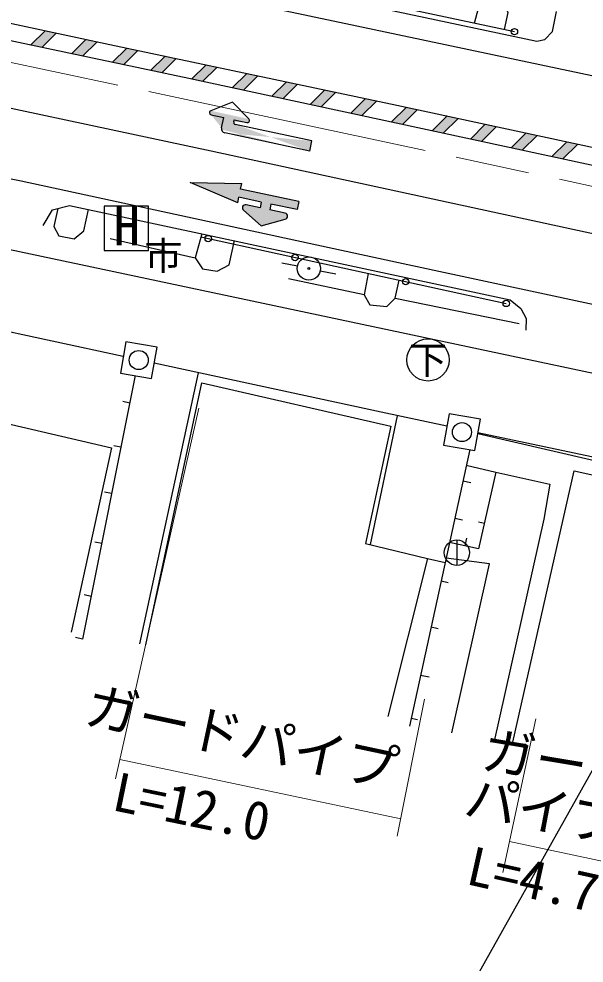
# Model space of a CAD drawing. Units: millimetres at full size, sheet at 1:1000; details may follow other scales. Extents: x 40000 to 680000, y 20000 to 380000.
# Drawn here: x 339960 to 366691, y 265624 to 310258 of the extents above; entities that cross this region are included whole.
import ezdxf
from ezdxf.enums import TextEntityAlignment as Align

# ---------------------------------------------------------------- set-up
doc = ezdxf.new("R2010")
doc.units = ezdxf.units.MM
doc.header["$LTSCALE"] = 1000
doc.linetypes.add('CHAIN', pattern=[18.5, 12, -1.5, 3.5, -1.5])
for name, color, linetype, lineweight in [('M-BGD', 7, 'Continuous', 25), ('M-BGD-EXST', 7, 'Continuous', 25), ('M-BMK', 2, 'CHAIN', 13), ('M-STR-HTXT', 7, 'Continuous', 13), ('M-STR-STRC', 7, 'Continuous', 25)]:
    doc.layers.add(name, color=color, linetype=linetype, lineweight=lineweight)
doc.styles.add('ＭＳ ゴシック', font='')
doc.styles.get('ＭＳ ゴシック').set_extended_font_data('MS Gothic')

msp = doc.modelspace()

# ---------------------------------------------------------------- hatches: boundary and pattern name
at = {"layer": 'M-BGD'}
h = msp.add_hatch(color=256, dxfattribs=at)
edge = h.paths.add_edge_path()
edge.add_ellipse((353675, 298460), major_axis=(12.2, -48.5), ratio=1, start_angle=64.8621, end_angle=-115.1379)
at = {"layer": 'M-STR-STRC'}
for points in [[(341730, 309588), (341204, 309700), (340513, 309015), (341040, 308904)], [(343658, 309178), (343132, 309290), (342444, 308607), (342971, 308496)], [(345588, 308769), (345062, 308881), (344375, 308199), (344902, 308088)], [(347405, 308386), (346878, 308497), (346192, 307816), (346719, 307705)], [(349336, 307978), (348809, 308089), (348124, 307409), (348649, 307296)], [(351267, 307570), (350740, 307681), (350051, 306997), (350576, 306884)], [(353137, 307175), (352610, 307286), (351917, 306598), (352442, 306486)], [(354953, 306792), (354427, 306903), (353729, 306210), (354255, 306098)], [(349546, 305024), (349544, 305031), (349545, 305027), (349544, 305034), (349544, 305031), (349543, 305037), (349544, 305034), (349543, 305041), (349543, 305037), (349543, 305044), (349543, 305041), (349542, 305048), (349543, 305044), (349542, 305051), (349542, 305048), (349542, 305055), (349542, 305051), (349542, 305058), (349542, 305055), (349542, 305062), (349542, 305058), (349542, 305065), (349542, 305062), (349542, 305069), (349542, 305065), (349542, 305072), (349542, 305069), (349542, 305076), (349542, 305072), (349542, 305079), (349542, 305076), (349542, 305083), (349542, 305079), (349543, 305086), (349542, 305083), (349543, 305090), (349543, 305086), (349544, 305093), (349543, 305090), (349544, 305097), (349544, 305093), (349545, 305100), (349544, 305097), (349545, 305103), (349545, 305100), (349546, 305107), (349545, 305103), (349652, 305596), (349546, 305107), (349046, 305727), (349652, 305596), (349046, 305727), (349046, 305727), (349044, 305727), (349046, 305727), (349042, 305728), (349044, 305727), (349041, 305728), (349042, 305728), (349039, 305729), (349041, 305728), (349037, 305729), (349039, 305729), (349036, 305730), (349037, 305729), (349034, 305730), (349036, 305730), (349032, 305731), (349034, 305730), (349031, 305732), (349032, 305731), (349029, 305732), (349031, 305732), (349027, 305733), (349029, 305732), (349026, 305734), (349027, 305733), (349024, 305734), (349026, 305734), (349023, 305735), (349024, 305734), (349021, 305736), (349023, 305735), (349020, 305737), (349021, 305736), (349018, 305738), (349020, 305737), (349017, 305739), (349018, 305738), (349015, 305739), (349017, 305739), (349014, 305740), (349015, 305739), (349012, 305741), (349014, 305740), (349011, 305742), (349012, 305741), (349009, 305743), (349011, 305742), (349008, 305744), (349009, 305743), (349006, 305745), (349008, 305744), (349005, 305746), (349006, 305745), (349004, 305748), (349005, 305746), (349002, 305749), (349004, 305748), (349001, 305750), (349002, 305749), (349000, 305751), (349001, 305750), (348998, 305752), (349000, 305751), (348997, 305753), (348998, 305752), (348996, 305755), (348997, 305753), (348995, 305756), (348996, 305755), (348994, 305757), (348995, 305756), (348992, 305758), (348994, 305757), (348991, 305760), (348992, 305758), (348990, 305761), (348991, 305760), (348989, 305762), (348990, 305761), (348988, 305764), (348989, 305762), (348987, 305765), (348988, 305764), (348986, 305767), (348987, 305765), (348985, 305768), (348986, 305767), (348984, 305770), (348985, 305768), (348983, 305771), (348984, 305770), (348982, 305772), (348983, 305771), (348981, 305774), (348982, 305772), (348980, 305775), (348981, 305774), (348979, 305777), (348980, 305775), (348979, 305779), (348979, 305777), (348978, 305780), (348979, 305779), (348977, 305782), (348978, 305780), (348976, 305783), (348977, 305782), (348976, 305785), (348976, 305783), (348975, 305786), (348976, 305785), (348974, 305788), (348975, 305786), (348974, 305790), (348974, 305788), (348973, 305791), (348974, 305790), (348973, 305793), (348973, 305791), (348972, 305795), (348973, 305793), (348971, 305796), (348972, 305795), (348971, 305798), (348971, 305796), (348971, 305800), (348971, 305798), (348970, 305801), (348971, 305800), (348970, 305803), (348970, 305801), (348969, 305805), (348970, 305803), (348969, 305807), (348969, 305805), (348969, 305808), (348969, 305807), (348968, 305810), (348969, 305808), (348968, 305812), (348968, 305810), (348968, 305813), (348968, 305812), (348968, 305815), (348968, 305813), (348968, 305817), (348968, 305815), (348968, 305819), (348968, 305817), (348967, 305820), (348968, 305819), (348967, 305822), (348967, 305820), (348967, 305824), (348967, 305822), (348967, 305826), (348967, 305824), (348967, 305827), (348967, 305826), (348967, 305829), (348967, 305827), (348968, 305831), (348967, 305829), (348968, 305833), (348968, 305831), (348968, 305834), (348968, 305833), (348968, 305836), (348968, 305834), (348968, 305838), (348968, 305836), (348968, 305840), (348968, 305838), (348969, 305841), (348968, 305840), (348969, 305843), (348969, 305841), (348969, 305845), (348969, 305843), (348970, 305846), (348969, 305845), (348970, 305848), (348970, 305846), (348971, 305850), (348970, 305848), (348971, 305851), (348971, 305850), (348971, 305853), (348971, 305851), (348972, 305855), (348971, 305853), (348973, 305856), (348972, 305855), (348973, 305858), (348973, 305856), (348974, 305860), (348973, 305858), (348974, 305861), (348974, 305860), (348975, 305863), (348974, 305861), (348976, 305865), (348975, 305863), (348976, 305866), (348976, 305865), (348977, 305868), (348976, 305866), (348978, 305869), (348977, 305868), (348979, 305871), (348978, 305869), (348979, 305872), (348979, 305871), (348980, 305874), (348979, 305872), (348981, 305875), (348980, 305874), (348982, 305877), (348981, 305875), (348983, 305878), (348982, 305877), (348984, 305880), (348983, 305878), (348985, 305881), (348984, 305880), (348986, 305883), (348985, 305881), (348987, 305884), (348986, 305883), (348988, 305886), (348987, 305884), (348989, 305887), (348988, 305886), (348990, 305888), (348989, 305887), (348991, 305890), (348990, 305888), (348992, 305891), (348991, 305890), (348994, 305892), (348992, 305891), (348995, 305894), (348994, 305892), (348996, 305895), (348995, 305894), (348997, 305896), (348996, 305895), (348999, 305897), (348997, 305896), (349000, 305898), (348999, 305897), (349001, 305900), (349000, 305898), (349002, 305901), (349001, 305900), (349004, 305902), (349002, 305901), (349005, 305903), (349004, 305902), (349007, 305904), (349005, 305903), (349008, 305905), (349007, 305904), (349009, 305906), (349008, 305905), (349011, 305907), (349009, 305906), (349012, 305908), (349011, 305907), (349014, 305909), (349012, 305908), (349015, 305910), (349014, 305909), (349017, 305911), (349015, 305910), (349018, 305912), (349017, 305911), (349020, 305913), (349018, 305912), (349021, 305913), (349020, 305913), (349023, 305914), (349021, 305913), (349024, 305915), (349023, 305914), (349026, 305916), (349024, 305915), (349028, 305916), (349026, 305916), (349029, 305917), (349028, 305916), (349031, 305918), (349029, 305917), (350066, 306325), (349031, 305918), (350839, 305526), (350066, 306325), (350840, 305526), (350839, 305526), (350841, 305524), (350840, 305526), (350842, 305523), (350841, 305524), (350843, 305522), (350842, 305523), (350844, 305521), (350843, 305522), (350845, 305519), (350844, 305521), (350846, 305518), (350845, 305519), (350847, 305516), (350846, 305518), (350849, 305515), (350847, 305516), (350850, 305514), (350849, 305515), (350851, 305512), (350850, 305514), (350851, 305511), (350851, 305512), (350852, 305509), (350851, 305511), (350853, 305508), (350852, 305509), (350854, 305506), (350853, 305508), (350855, 305505), (350854, 305506), (350856, 305503), (350855, 305505), (350857, 305502), (350856, 305503), (350857, 305500), (350857, 305502), (350858, 305498), (350857, 305500), (350859, 305497), (350858, 305498), (350860, 305495), (350859, 305497), (350860, 305494), (350860, 305495), (350861, 305492), (350860, 305494), (350861, 305490), (350861, 305492), (350862, 305489), (350861, 305490), (350863, 305487), (350862, 305489), (350863, 305485), (350863, 305487), (350864, 305484), (350863, 305485), (350864, 305482), (350864, 305484), (350865, 305480), (350864, 305482), (350865, 305479), (350865, 305480), (350865, 305477), (350865, 305479), (350866, 305475), (350865, 305477), (350866, 305474), (350866, 305475), (350866, 305472), (350866, 305474), (350866, 305470), (350866, 305472), (350867, 305468), (350866, 305470), (350867, 305467), (350867, 305468), (350867, 305465), (350867, 305467), (350867, 305463), (350867, 305465), (350867, 305461), (350867, 305463), (350867, 305460), (350867, 305461), (350867, 305458), (350867, 305460), (350867, 305456), (350867, 305458), (350867, 305454), (350867, 305456), (350867, 305453), (350867, 305454), (350867, 305451), (350867, 305453), (350867, 305449), (350867, 305451), (350867, 305447), (350867, 305449), (350867, 305446), (350867, 305447), (350867, 305444), (350867, 305446), (350866, 305442), (350867, 305444), (350866, 305441), (350866, 305442), (350866, 305439), (350866, 305441), (350865, 305437), (350866, 305439), (350865, 305435), (350865, 305437), (350865, 305434), (350865, 305435), (350864, 305432), (350865, 305434), (350864, 305430), (350864, 305432), (350863, 305429), (350864, 305430), (350863, 305427), (350863, 305429), (350862, 305425), (350863, 305427), (350862, 305424), (350862, 305425), (350861, 305422), (350862, 305424), (350861, 305420), (350861, 305422), (350860, 305419), (350861, 305420), (350859, 305417), (350860, 305419), (350859, 305416), (350859, 305417), (350858, 305414), (350859, 305416), (350857, 305412), (350858, 305414), (350856, 305411), (350857, 305412), (350856, 305409), (350856, 305411), (350855, 305408), (350856, 305409), (350854, 305406), (350855, 305408), (350853, 305405), (350854, 305406), (350852, 305403), (350853, 305405), (350851, 305402), (350852, 305403), (350850, 305400), (350851, 305402), (350849, 305399), (350850, 305400), (350848, 305397), (350849, 305399), (350847, 305396), (350848, 305397), (350846, 305395), (350847, 305396), (350845, 305393), (350846, 305395), (350844, 305392), (350845, 305393), (350843, 305391), (350844, 305392), (350841, 305389), (350843, 305391), (350840, 305388), (350841, 305389), (350839, 305387), (350840, 305388), (350838, 305386), (350839, 305387), (350837, 305384), (350838, 305386), (350835, 305383), (350837, 305384), (350834, 305382), (350835, 305383), (350833, 305381), (350834, 305382), (350831, 305380), (350833, 305381), (350830, 305379), (350831, 305380), (350829, 305378), (350830, 305379), (350827, 305376), (350829, 305378), (350826, 305375), (350827, 305376), (350824, 305374), (350826, 305375), (350823, 305373), (350824, 305374), (350822, 305372), (350823, 305373), (350820, 305372), (350822, 305372), (350819, 305371), (350820, 305372), (350817, 305370), (350819, 305371), (350816, 305369), (350817, 305370), (350814, 305368), (350816, 305369), (350812, 305367), (350814, 305368), (350811, 305366), (350812, 305367), (350809, 305366), (350811, 305366), (350808, 305365), (350809, 305366), (350806, 305364), (350808, 305365), (350805, 305364), (350806, 305364), (350803, 305363), (350805, 305364), (350801, 305362), (350803, 305363), (350800, 305362), (350801, 305362), (350798, 305361), (350800, 305362), (350796, 305361), (350798, 305361), (350795, 305360), (350796, 305361), (350793, 305360), (350795, 305360), (350791, 305359), (350793, 305360), (350790, 305359), (350791, 305359), (350788, 305359), (350790, 305359), (350786, 305358), (350788, 305359), (350784, 305358), (350786, 305358), (350783, 305358), (350784, 305358), (350781, 305357), (350783, 305358), (350779, 305357), (350781, 305357), (350777, 305357), (350779, 305357), (350776, 305357), (350777, 305357), (350774, 305357), (350776, 305357), (350772, 305357), (350774, 305357), (350771, 305357), (350772, 305357), (350769, 305357), (350771, 305357), (350767, 305357), (350769, 305357), (350765, 305357), (350767, 305357), (350764, 305357), (350765, 305357), (350762, 305357), (350764, 305357), (350760, 305357), (350762, 305357), (350758, 305357), (350760, 305357), (350757, 305357), (350758, 305357), (350755, 305357), (350757, 305357), (350753, 305358), (350755, 305357), (350751, 305358), (350753, 305358), (350750, 305358), (350751, 305358), (350748, 305358), (350750, 305358), (350746, 305359), (350748, 305358), (350141, 305490), (350746, 305359), (350119, 305392), (350141, 305490), (350119, 305391), (350119, 305392), (350119, 305389), (350119, 305391), (350118, 305387), (350119, 305389), (350118, 305385), (350118, 305387), (350118, 305384), (350118, 305385), (350118, 305382), (350118, 305384), (350118, 305380), (350118, 305382), (350117, 305378), (350118, 305380), (350117, 305377), (350117, 305378), (350117, 305375), (350117, 305377), (350117, 305373), (350117, 305375), (350117, 305371), (350117, 305373), (350117, 305370), (350117, 305371), (350117, 305368), (350117, 305370), (350117, 305366), (350117, 305368), (350117, 305364), (350117, 305366), (350117, 305363), (350117, 305364), (350118, 305361), (350117, 305363), (350118, 305359), (350118, 305361), (350118, 305358), (350118, 305359), (350118, 305356), (350118, 305358), (350119, 305354), (350118, 305356), (350119, 305352), (350119, 305354), (350119, 305351), (350119, 305352), (350120, 305349), (350119, 305351), (350120, 305347), (350120, 305349), (350120, 305346), (350120, 305347), (350121, 305344), (350120, 305346), (350121, 305342), (350121, 305344), (350122, 305341), (350121, 305342), (350122, 305339), (350122, 305341), (350123, 305337), (350122, 305339), (350124, 305336), (350123, 305337), (350124, 305334), (350124, 305336), (350125, 305332), (350124, 305334), (350126, 305331), (350125, 305332), (350126, 305329), (350126, 305331), (350127, 305328), (350126, 305329), (350128, 305326), (350127, 305328), (350129, 305324), (350128, 305326), (350129, 305323), (350129, 305324), (350130, 305321), (350129, 305323), (350131, 305320), (350130, 305321), (350132, 305318), (350131, 305320), (350133, 305317), (350132, 305318), (350134, 305315), (350133, 305317), (350135, 305314), (350134, 305315), (350136, 305313), (350135, 305314), (350137, 305311), (350136, 305313), (350138, 305310), (350137, 305311), (350139, 305308), (350138, 305310), (350140, 305307), (350139, 305308), (350141, 305306), (350140, 305307), (350143, 305304), (350141, 305306), (350144, 305303), (350143, 305304), (350145, 305302), (350144, 305303), (350146, 305301), (350145, 305302), (350147, 305299), (350146, 305301), (350149, 305298), (350147, 305299), (350150, 305297), (350149, 305298), (350151, 305296), (350150, 305297), (350153, 305295), (350151, 305296), (350154, 305294), (350153, 305295), (350155, 305293), (350154, 305294), (350157, 305291), (350155, 305293), (350158, 305290), (350157, 305291), (350159, 305289), (350158, 305290), (350161, 305288), (350159, 305289), (350162, 305287), (350161, 305288), (350164, 305286), (350162, 305287), (350165, 305286), (350164, 305286), (350167, 305285), (350165, 305286), (350168, 305284), (350167, 305285), (350170, 305283), (350168, 305284), (350171, 305282), (350170, 305283), (350173, 305281), (350171, 305282), (350175, 305281), (350173, 305281), (350176, 305280), (350175, 305281), (350178, 305279), (350176, 305280), (350179, 305278), (350178, 305279), (350181, 305278), (350179, 305278), (350183, 305277), (350181, 305278), (350184, 305277), (350183, 305277), (350186, 305276), (350184, 305277), (350188, 305276), (350186, 305276), (350189, 305275), (350188, 305276), (350191, 305275), (350189, 305275), (350193, 305274), (350191, 305275), (350194, 305274), (350193, 305274), (350196, 305273), (350194, 305274), (353818, 304489), (350196, 305273), (353712, 304000), (353818, 304489), (349699, 304869), (353712, 304000)], [(356885, 306384), (356358, 306495), (355656, 305798), (356182, 305686)], [(358812, 305972), (358287, 306085), (357582, 305386), (358107, 305272)], [(360735, 305556), (360210, 305670), (359506, 304971), (360031, 304857)], [(362544, 305165), (362019, 305279), (361316, 304580), (361840, 304467)], [(364467, 304750), (363942, 304863), (363240, 304165), (363764, 304052)], [(366390, 304334), (365866, 304447), (365163, 303750), (365688, 303637)], [(351820, 301235), (351877, 301504), (353115, 301241), (353197, 301630), (350448, 302215), (350505, 302484), (348062, 302519), (350308, 301557), (350365, 301826), (351421, 301601), (351363, 301332), (350708, 301472, 0.77336), (350578, 301212), (351420, 300477), (352556, 300789, 0.78564), (352547, 301080)]]:
    msp.add_hatch(color=256, dxfattribs=at).paths.add_polyline_path(points)

# ---------------------------------------------------------------- linework, layer by layer
at = {"layer": 'M-BGD'}
for p, q in [((344581, 313685), (363395, 309656)), ((348567, 299949), (363005, 296805)), ((344271, 299880), (348302, 298967)), ((353135, 298565), (352399, 298709)), ((354215, 298355), (354951, 298212)), ((356288, 297211), (352714, 297978)), ((357757, 297055), (363614, 295863)), ((345462, 293398), (342973, 280942)), ((345678, 280719), (348449, 293530)), ((345203, 292101), (344872, 292169)), ((356584, 285408), (357870, 291497)), ((344785, 290009), (344454, 290077)), ((361279, 289899), (358431, 276818)), ((361334, 288325), (360954, 288408)), ((344347, 287817), (344016, 287885)), ((360940, 286561), (360570, 286642)), ((361694, 286483), (361974, 286419)), ((361131, 285718), (361052, 285351)), ((343876, 285460), (343545, 285528)), ((360674, 285627), (360674, 284427)), ((359277, 284748), (360118, 284565)), ((360254, 283606), (359924, 283678)), ((343377, 282961), (343046, 283030)), ((359793, 281422), (359450, 281497)), ((342973, 280942), (342643, 281010)), ((359365, 279137), (358955, 279226)), ((358816, 277127), (358513, 277193))]:
    msp.add_line(p, q, dxfattribs=at)
for points in [[(308555, 343296), (307088, 335501), (307066, 332945), (307562, 330161), (308157, 328338), (309494, 325826), (310889, 323958), (312674, 322040), (314603, 320681), (316493, 319713), (319672, 318474), (327940, 316779), (350692, 312134), (364459, 309200), (364829, 309286), (365203, 309667), (365387, 310612)], [(361514, 310059), (361696, 310764), (362133, 311102), (362916, 310929), (363089, 310568), (362916, 309759)], [(341103, 300496), (341555, 301226), (342347, 301443), (344634, 300956), (363190, 296982), (363704, 296571), (363955, 296098), (363938, 295549)], [(341801, 301293), (341612, 300446), (341850, 299999), (342580, 299857), (343035, 300245), (343249, 301251)], [(348609, 300105), (348302, 298967), (348650, 298450), (349335, 298335), (349905, 298630), (350150, 299775)], [(356472, 298228), (356288, 297211), (356555, 296743), (357367, 296665), (357757, 297055), (357943, 297908)], [(344894, 294300), (338163, 295756), (330426, 297288)], [(360203, 291004), (357087, 291662), (346361, 293982)], [(345970, 280670), (348614, 293048), (357553, 291009), (356346, 285466), (359277, 284748), (357409, 277281)], [(326443, 284968), (327587, 289980), (328995, 289746), (329083, 290303), (335214, 289013), (334715, 286199), (337531, 285671), (338646, 291300), (344337, 289980), (342430, 281274)], [(381623, 271943), (384620, 285340), (361662, 290641)], [(389034, 284952), (381312, 286544), (361671, 290693)], [(361119, 289164), (362515, 288824), (361702, 285210), (360323, 285510)], [(362515, 288824), (365067, 288261), (364779, 286610), (362441, 276109)], [(363320, 276071), (366220, 288893), (381133, 285603), (378513, 273837)], [(360430, 276514), (362212, 284505), (360160, 284760)]]:
    msp.add_lwpolyline(points, dxfattribs=at)
for points in [[(344760, 293519), (346238, 293265), (346492, 294743), (345014, 294997)], [(360047, 290115), (361525, 289856), (361783, 291334), (360306, 291592)]]:
    msp.add_lwpolyline(points, close=True, dxfattribs=at)
for centre, radius in [((363395, 309656), 150), ((348913, 299874), 150), ((353022, 298979), 150), ((353675, 298460), 550), ((353675, 298460), 50), ((358255, 297840), 150), ((363005, 296805), 150), ((345626, 294131), 450), ((360915, 290724), 450), ((360674, 285027), 600)]:
    msp.add_circle(centre, radius, dxfattribs=at)
at = {"layer": 'M-BGD-EXST'}
for p, q in [((346087, 301408), (343987, 301408)), ((343987, 301408), (343987, 299308)), ((346087, 299308), (346087, 301408)), ((343987, 299308), (346087, 299308))]:
    msp.add_line(p, q, dxfattribs=at)
msp.add_circle((359309, 294137), 1000, dxfattribs=at)
at = {"layer": 'M-BMK'}
msp.add_lwpolyline([(285242, 319383), (314797, 313431), (347431, 306540), (391924, 297036), (411864, 292986), (459979, 282690), (477071, 279190), (523956, 269184), (560774, 261412), (575777, 258191)], dxfattribs=at)
at = {"layer": 'M-STR-HTXT'}
for p, q in [((344525, 274335), (348475, 291849)), ((357853, 271631), (359149, 278107)), ((362845, 269905), (364400, 277166)), ((344731, 275247), (358017, 272449)), ((363158, 271366), (380104, 267798))]:
    msp.add_line(p, q, dxfattribs=at)
at = {"layer": 'M-STR-STRC'}
for p, q in [((341204, 309700), (340513, 309015)), ((341730, 309588), (341040, 308904)), ((343132, 309290), (342444, 308607)), ((343658, 309178), (342971, 308496)), ((345062, 308881), (344375, 308199)), ((345588, 308769), (344902, 308088)), ((346878, 308497), (346192, 307816)), ((347405, 308386), (346719, 307705)), ((348809, 308089), (348124, 307409)), ((349336, 307978), (348649, 307296)), ((350740, 307681), (350051, 306997)), ((351267, 307570), (350576, 306884)), ((352610, 307286), (351917, 306598)), ((353137, 307175), (352442, 306486)), ((354427, 306903), (353729, 306210)), ((354953, 306792), (354255, 306098)), ((350066, 306325), (349031, 305918)), ((350839, 305526), (350066, 306325)), ((356358, 306495), (355656, 305798)), ((356885, 306384), (356182, 305686)), ((358287, 306085), (357582, 305386)), ((358812, 305972), (358107, 305272)), ((349046, 305727), (349652, 305596)), ((349546, 305107), (349652, 305596)), ((350119, 305392), (350141, 305490)), ((350141, 305490), (350746, 305359)), ((360210, 305670), (359506, 304971)), ((360735, 305556), (360031, 304857)), ((353712, 304000), (349699, 304869)), ((353818, 304489), (350196, 305273)), ((362019, 305279), (361316, 304580)), ((362544, 305165), (361840, 304467)), ((363942, 304863), (363240, 304165)), ((353712, 304000), (353818, 304489)), ((364467, 304750), (363764, 304052)), ((365866, 304447), (365163, 303750)), ((366390, 304334), (365688, 303637)), ((348062, 302519), (350505, 302484)), ((350308, 301557), (348062, 302519)), ((350448, 302215), (350505, 302484)), ((353197, 301630), (350448, 302215)), ((350308, 301557), (350365, 301826)), ((351421, 301601), (350365, 301826)), ((351363, 301332), (350708, 301472)), ((351421, 301601), (351363, 301332)), ((351877, 301504), (351820, 301235)), ((353115, 301241), (351877, 301504)), ((353197, 301630), (353115, 301241)), ((392691, 288070), (330407, 301270)), ((351420, 300477), (350578, 301212)), ((352547, 301080), (351820, 301235)), ((351420, 300477), (352556, 300789)), ((377367, 293126), (361440, 264687))]:
    msp.add_line(p, q, dxfattribs=at)
for points in [[(312649, 321130), (315942, 318969), (317536, 318178), (319391, 317443), (323785, 316585), (337683, 313863), (351458, 310875), (369892, 306991), (375413, 305794)], [(309938, 316265), (315677, 315026), (320120, 314089), (325699, 312912), (335416, 310932), (344263, 309049), (357830, 306184), (367438, 304108), (378529, 301726), (388663, 299538), (399394, 297405), (408254, 295537), (417183, 293682), (420609, 292932), (427552, 290429), (430992, 289153), (441320, 285541), (445801, 284559), (458008, 281818), (459623, 281482)], [(459514, 280990), (458024, 281294), (451564, 282689), (446493, 283794), (440336, 285143), (435440, 286144), (430186, 287294), (426633, 288054), (420865, 290097), (416132, 291736), (412665, 292901), (409464, 294099), (407163, 294886), (401753, 296069), (388269, 298811), (378722, 300918), (367612, 303222), (357004, 305510), (348002, 307435), (342107, 308678), (331803, 310860), (325240, 312193), (315820, 314122), (312910, 315615)], [(308181, 312557), (317999, 310554), (325427, 308965), (334112, 307202), (349059, 304019), (375695, 298251)], [(408167, 288131), (404010, 288973), (392861, 291172), (382944, 293232), (373414, 295409), (357914, 298732), (340061, 302584), (330080, 304587), (319609, 306793), (306673, 309374)]]:
    msp.add_lwpolyline(points, dxfattribs=at)
for centre, radius, start, end in [((349067, 305825), 100, 111.4711, 257.781), ((350217, 305371), 100, 167.781, 257.781), ((350767, 305457), 100, 257.781, 44.091), ((349742, 305065), 200, 167.8454, 257.781), ((350677, 301325), 150, 77.9854, 228.8536), ((352516, 300934), 150, 285.3667, 77.9854)]:
    msp.add_arc(centre, radius, start, end, dxfattribs=at)

# ---------------------------------------------------------------- texts
at = {"layer": 'M-BGD-EXST', "style": 'ＭＳ ゴシック'}
for s, height, p in [('H', 1833, (344440, 298999)), ('市', 1320, (345892, 298006))]:
    msp.add_text(s, height=height, dxfattribs=at).set_placement(p, align=Align.BOTTOM_LEFT)
msp.add_text('下', height=1320, dxfattribs=at).set_placement((359309, 294137), align=Align.MIDDLE_CENTER)
at = {"layer": 'M-STR-HTXT', "style": 'ＭＳ ゴシック'}
for s, rotation, p in [('ガードパイプ', 347.989, (342876, 276431)), ('ガード', 350.486, (361673, 274304)), ('L=12.0', 348.377, (344183, 272330)), ('パイプ', 349.334, (360834, 272093)), ('L=4.7', 347.428, (360919, 268838))]:
    msp.add_text(s, height=1833, rotation=rotation, dxfattribs=at).set_placement(p, align=Align.BOTTOM_LEFT)

doc.saveas('drawing.dxf')
